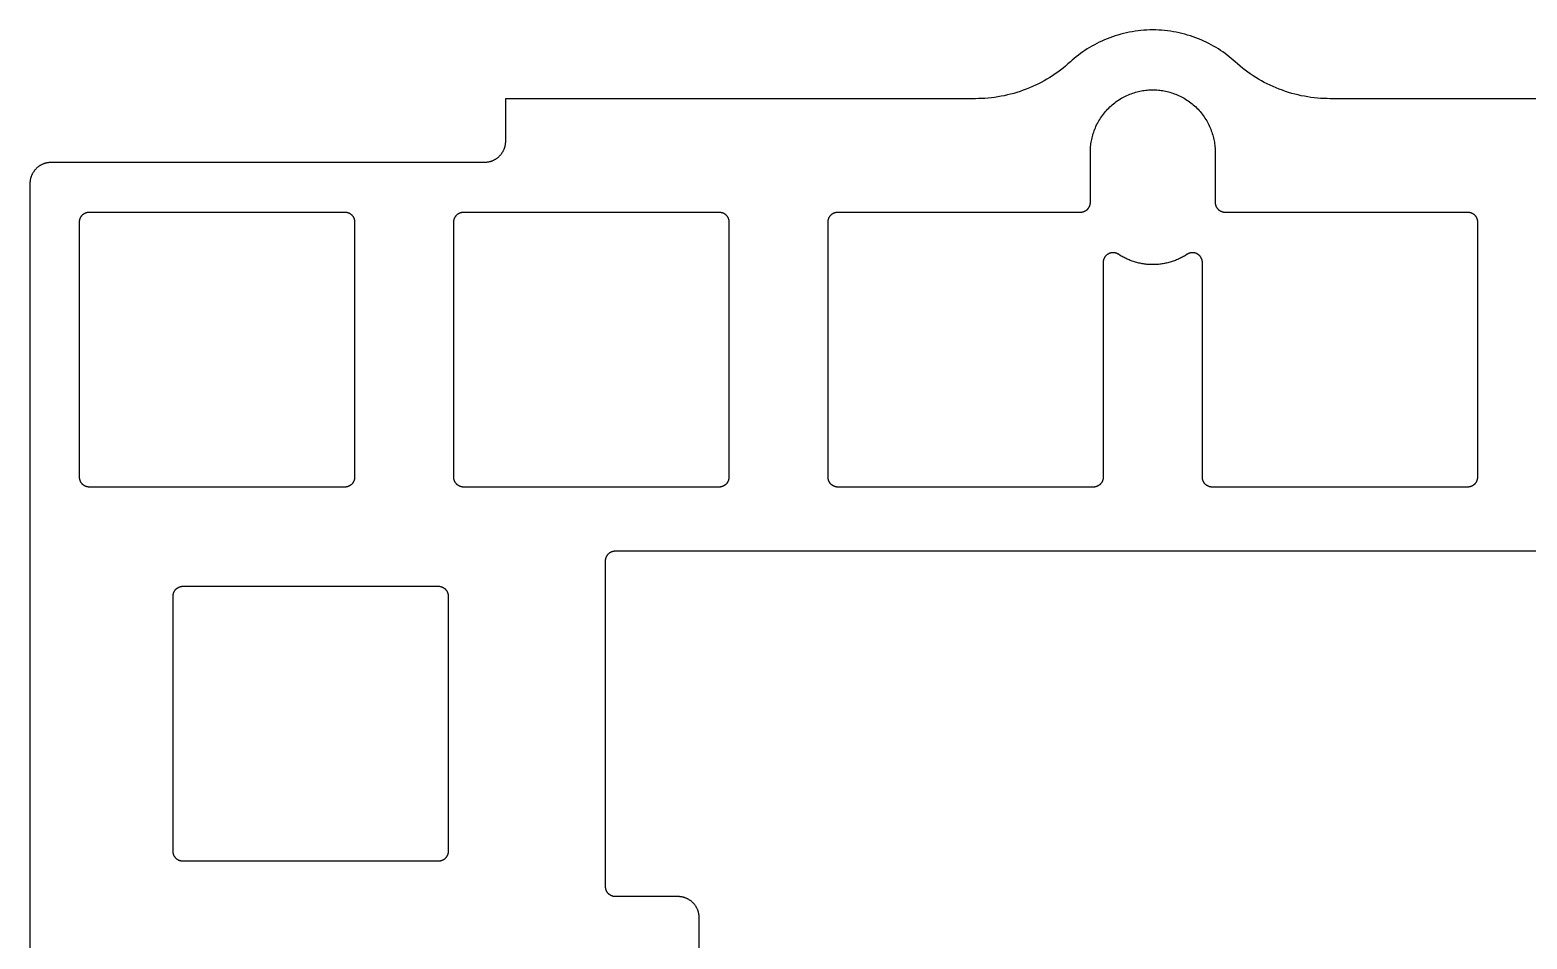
# Model space of a CAD drawing. Header units: millimetres. Extents: x 1057 to 1343, y -204 to -96.
# Drawn here: x 1057.1 to 1133.3, y -141.9 to -95.6 of the extents above; entities that cross this region are included whole.
import ezdxf

# ---------------------------------------------------------------- set-up
doc = ezdxf.new("R2010")
doc.units = ezdxf.units.MM
doc.layers.add('Layer 01', color=18, linetype='Continuous', true_color=0x000000)

msp = doc.modelspace()

# ---------------------------------------------------------------- linework, layer by layer
at = {"layer": 'Layer 01'}
for points in [[(1276.694, -99.125), (1123.306, -99.125), (1123.143, -99.123), (1122.98, -99.118), (1122.817, -99.108), (1122.653, -99.095), (1122.489, -99.078), (1122.325, -99.058), (1122.161, -99.033), (1121.998, -99.005), (1121.835, -98.973), (1121.672, -98.937), (1121.51, -98.897), (1121.348, -98.853), (1121.188, -98.805), (1121.028, -98.754), (1120.87, -98.699), (1120.713, -98.64), (1120.557, -98.578), (1120.403, -98.512), (1120.25, -98.442), (1120.1, -98.369), (1119.951, -98.293), (1119.804, -98.213), (1119.66, -98.13), (1119.517, -98.043), (1119.377, -97.954), (1119.24, -97.862), (1119.105, -97.767), (1118.972, -97.669), (1118.842, -97.568), (1118.715, -97.465), (1118.591, -97.359), (1118.47, -97.251), (1118.372, -97.163), (1118.271, -97.077), (1118.168, -96.992), (1118.062, -96.909), (1117.953, -96.828), (1117.842, -96.748), (1117.728, -96.671), (1117.612, -96.595), (1117.493, -96.522), (1117.372, -96.45), (1117.249, -96.381), (1117.124, -96.315), (1116.996, -96.251), (1116.866, -96.19), (1116.734, -96.131), (1116.6, -96.076), (1116.465, -96.023), (1116.327, -95.973), (1116.188, -95.926), (1116.047, -95.883), (1115.905, -95.842), (1115.761, -95.805), (1115.616, -95.771), (1115.47, -95.741), (1115.323, -95.714), (1115.175, -95.69), (1115.026, -95.67), (1114.877, -95.654), (1114.727, -95.641), (1114.576, -95.632), (1114.426, -95.627), (1114.275, -95.625), (1114.124, -95.627), (1113.974, -95.632), (1113.823, -95.641), (1113.673, -95.654), (1113.524, -95.67), (1113.375, -95.69), (1113.227, -95.714), (1113.08, -95.741), (1112.934, -95.771), (1112.789, -95.805), (1112.645, -95.842), (1112.503, -95.883), (1112.362, -95.926), (1112.223, -95.973), (1112.085, -96.023), (1111.95, -96.076), (1111.816, -96.131), (1111.684, -96.19), (1111.554, -96.251), (1111.426, -96.315), (1111.301, -96.381), (1111.178, -96.45), (1111.057, -96.522), (1110.938, -96.595), (1110.822, -96.671), (1110.708, -96.748), (1110.597, -96.828), (1110.488, -96.909), (1110.382, -96.992), (1110.279, -97.077), (1110.178, -97.163), (1110.08, -97.251), (1109.959, -97.359), (1109.835, -97.465), (1109.708, -97.568), (1109.578, -97.669), (1109.445, -97.767), (1109.31, -97.862), (1109.173, -97.954), (1109.033, -98.043), (1108.89, -98.13), (1108.746, -98.213), (1108.599, -98.293), (1108.45, -98.369), (1108.3, -98.442), (1108.147, -98.512), (1107.993, -98.578), (1107.837, -98.64), (1107.68, -98.699), (1107.522, -98.754), (1107.362, -98.805), (1107.202, -98.853), (1107.04, -98.897), (1106.878, -98.937), (1106.715, -98.973), (1106.552, -99.005), (1106.389, -99.033), (1106.225, -99.058), (1106.061, -99.078), (1105.897, -99.095), (1105.733, -99.108), (1105.57, -99.118), (1105.407, -99.123), (1105.244, -99.125), (1081.325, -99.125)], [(1081.325, -99.125), (1081.325, -101.3), (1081.325, -101.324), (1081.324, -101.348), (1081.323, -101.372), (1081.321, -101.397), (1081.318, -101.421), (1081.315, -101.446), (1081.311, -101.471), (1081.307, -101.496), (1081.302, -101.521), (1081.297, -101.546), (1081.29, -101.571), (1081.284, -101.596), (1081.276, -101.621), (1081.268, -101.646), (1081.259, -101.671), (1081.25, -101.696), (1081.239, -101.72), (1081.229, -101.745), (1081.217, -101.769), (1081.205, -101.794), (1081.192, -101.818), (1081.179, -101.842), (1081.165, -101.865), (1081.15, -101.888), (1081.134, -101.911), (1081.118, -101.934), (1081.102, -101.956), (1081.085, -101.978), (1081.067, -101.999), (1081.048, -102.02), (1081.03, -102.04), (1081.01, -102.06), (1080.99, -102.08), (1080.97, -102.098), (1080.949, -102.117), (1080.928, -102.135), (1080.906, -102.152), (1080.884, -102.168), (1080.861, -102.184), (1080.838, -102.2), (1080.815, -102.215), (1080.792, -102.229), (1080.768, -102.242), (1080.744, -102.255), (1080.719, -102.267), (1080.695, -102.279), (1080.67, -102.289), (1080.646, -102.3), (1080.621, -102.309), (1080.596, -102.318), (1080.571, -102.326), (1080.546, -102.334), (1080.521, -102.34), (1080.496, -102.347), (1080.471, -102.352), (1080.446, -102.357), (1080.421, -102.361), (1080.396, -102.365), (1080.371, -102.368), (1080.347, -102.371), (1080.322, -102.373), (1080.298, -102.374), (1080.274, -102.375), (1080.25, -102.375)], [(1080.25, -102.375), (1058.2, -102.375), (1058.176, -102.375), (1058.152, -102.376), (1058.128, -102.377), (1058.103, -102.379), (1058.079, -102.382), (1058.054, -102.385), (1058.029, -102.389), (1058.004, -102.393), (1057.979, -102.398), (1057.954, -102.403), (1057.929, -102.41), (1057.904, -102.416), (1057.879, -102.424), (1057.854, -102.432), (1057.829, -102.441), (1057.804, -102.45), (1057.78, -102.461), (1057.755, -102.471), (1057.731, -102.483), (1057.706, -102.495), (1057.682, -102.508), (1057.658, -102.521), (1057.635, -102.535), (1057.612, -102.55), (1057.589, -102.566), (1057.566, -102.582), (1057.544, -102.598), (1057.522, -102.615), (1057.501, -102.633), (1057.48, -102.652), (1057.46, -102.67), (1057.44, -102.69), (1057.42, -102.71), (1057.402, -102.73), (1057.383, -102.751), (1057.365, -102.772), (1057.348, -102.794), (1057.332, -102.816), (1057.316, -102.839), (1057.3, -102.862), (1057.285, -102.885), (1057.271, -102.908), (1057.258, -102.932), (1057.245, -102.956), (1057.233, -102.981), (1057.221, -103.005), (1057.211, -103.03), (1057.2, -103.054), (1057.191, -103.079), (1057.182, -103.104), (1057.174, -103.129), (1057.166, -103.154), (1057.16, -103.179), (1057.153, -103.204), (1057.148, -103.229), (1057.143, -103.254), (1057.139, -103.279), (1057.135, -103.304), (1057.132, -103.329), (1057.129, -103.353), (1057.127, -103.378), (1057.126, -103.402), (1057.125, -103.426), (1057.125, -103.45), (1057.125, -196.55)], [(1091.188, -158.3), (1091.188, -140.825), (1091.187, -140.801), (1091.186, -140.777), (1091.185, -140.753), (1091.183, -140.728), (1091.181, -140.704), (1091.178, -140.679), (1091.174, -140.654), (1091.17, -140.629), (1091.165, -140.604), (1091.159, -140.579), (1091.153, -140.554), (1091.146, -140.529), (1091.138, -140.504), (1091.13, -140.479), (1091.122, -140.454), (1091.112, -140.429), (1091.102, -140.405), (1091.091, -140.38), (1091.08, -140.356), (1091.067, -140.331), (1091.055, -140.307), (1091.041, -140.283), (1091.027, -140.26), (1091.012, -140.237), (1090.997, -140.214), (1090.981, -140.191), (1090.964, -140.169), (1090.947, -140.147), (1090.929, -140.126), (1090.911, -140.105), (1090.892, -140.085), (1090.873, -140.065), (1090.853, -140.045), (1090.832, -140.027), (1090.811, -140.008), (1090.79, -139.99), (1090.768, -139.973), (1090.746, -139.957), (1090.724, -139.941), (1090.701, -139.925), (1090.678, -139.91), (1090.654, -139.896), (1090.63, -139.883), (1090.606, -139.87), (1090.582, -139.858), (1090.558, -139.846), (1090.533, -139.836), (1090.508, -139.825), (1090.483, -139.816), (1090.458, -139.807), (1090.433, -139.799), (1090.408, -139.791), (1090.383, -139.785), (1090.358, -139.778), (1090.333, -139.773), (1090.308, -139.768), (1090.283, -139.764), (1090.258, -139.76), (1090.234, -139.757), (1090.209, -139.754), (1090.185, -139.752), (1090.16, -139.751), (1090.136, -139.75), (1090.112, -139.75), (1086.925, -139.75), (1086.914, -139.75), (1086.903, -139.75), (1086.891, -139.749), (1086.88, -139.748), (1086.869, -139.747), (1086.857, -139.745), (1086.846, -139.744), (1086.834, -139.742), (1086.822, -139.739), (1086.811, -139.737), (1086.799, -139.734), (1086.787, -139.731), (1086.776, -139.727), (1086.764, -139.723), (1086.753, -139.719), (1086.741, -139.715), (1086.729, -139.71), (1086.718, -139.705), (1086.707, -139.7), (1086.695, -139.694), (1086.684, -139.688), (1086.673, -139.682), (1086.662, -139.675), (1086.651, -139.668), (1086.641, -139.661), (1086.63, -139.654), (1086.62, -139.646), (1086.61, -139.638), (1086.6, -139.63), (1086.59, -139.621), (1086.581, -139.613), (1086.571, -139.604), (1086.562, -139.594), (1086.554, -139.585), (1086.545, -139.575), (1086.537, -139.565), (1086.529, -139.555), (1086.521, -139.545), (1086.514, -139.534), (1086.507, -139.524), (1086.5, -139.513), (1086.493, -139.502), (1086.487, -139.491), (1086.481, -139.48), (1086.475, -139.468), (1086.47, -139.457), (1086.465, -139.446), (1086.46, -139.434), (1086.456, -139.422), (1086.452, -139.411), (1086.448, -139.399), (1086.444, -139.388), (1086.441, -139.376), (1086.438, -139.364), (1086.436, -139.353), (1086.433, -139.341), (1086.431, -139.329), (1086.43, -139.318), (1086.428, -139.306), (1086.427, -139.295), (1086.426, -139.284), (1086.425, -139.272), (1086.425, -139.261), (1086.425, -139.25), (1086.425, -122.65), (1086.425, -122.639), (1086.425, -122.628), (1086.426, -122.616), (1086.427, -122.605), (1086.428, -122.594), (1086.43, -122.582), (1086.431, -122.571), (1086.433, -122.559), (1086.436, -122.547), (1086.438, -122.536), (1086.441, -122.524), (1086.444, -122.512), (1086.448, -122.501), (1086.452, -122.489), (1086.456, -122.478), (1086.46, -122.466), (1086.465, -122.454), (1086.47, -122.443), (1086.475, -122.432), (1086.481, -122.42), (1086.487, -122.409), (1086.493, -122.398), (1086.5, -122.387), (1086.507, -122.376), (1086.514, -122.366), (1086.521, -122.355), (1086.529, -122.345), (1086.537, -122.335), (1086.545, -122.325), (1086.554, -122.315), (1086.562, -122.306), (1086.571, -122.296), (1086.581, -122.287), (1086.59, -122.279), (1086.6, -122.27), (1086.61, -122.262), (1086.62, -122.254), (1086.63, -122.246), (1086.641, -122.239), (1086.651, -122.232), (1086.662, -122.225), (1086.673, -122.218), (1086.684, -122.212), (1086.695, -122.206), (1086.707, -122.2), (1086.718, -122.195), (1086.729, -122.19), (1086.741, -122.185), (1086.753, -122.181), (1086.764, -122.177), (1086.776, -122.173), (1086.787, -122.169), (1086.799, -122.166), (1086.811, -122.163), (1086.822, -122.161), (1086.834, -122.158), (1086.846, -122.156), (1086.857, -122.155), (1086.869, -122.153), (1086.88, -122.152), (1086.891, -122.151), (1086.903, -122.15), (1086.914, -122.15), (1086.925, -122.15), (1313.075, -122.15)]]:
    msp.add_lwpolyline(points, dxfattribs=at)
for points in [[(1112.526, -107.05), (1112.512, -107.041), (1112.498, -107.033), (1112.484, -107.025), (1112.469, -107.017), (1112.454, -107.01), (1112.439, -107.004), (1112.423, -106.998), (1112.407, -106.992), (1112.391, -106.987), (1112.374, -106.982), (1112.358, -106.978), (1112.341, -106.975), (1112.324, -106.972), (1112.307, -106.97), (1112.29, -106.968), (1112.272, -106.967), (1112.255, -106.967), (1112.238, -106.967), (1112.221, -106.968), (1112.204, -106.969), (1112.187, -106.971), (1112.17, -106.973), (1112.153, -106.976), (1112.136, -106.98), (1112.12, -106.984), (1112.104, -106.989), (1112.088, -106.994), (1112.072, -106.999), (1112.057, -107.005), (1112.042, -107.012), (1112.027, -107.019), (1112.013, -107.026), (1111.999, -107.034), (1111.985, -107.043), (1111.971, -107.052), (1111.958, -107.061), (1111.945, -107.071), (1111.932, -107.081), (1111.919, -107.092), (1111.906, -107.104), (1111.894, -107.115), (1111.882, -107.128), (1111.871, -107.141), (1111.86, -107.154), (1111.85, -107.167), (1111.839, -107.181), (1111.83, -107.196), (1111.821, -107.21), (1111.812, -107.225), (1111.804, -107.24), (1111.797, -107.256), (1111.79, -107.272), (1111.783, -107.288), (1111.777, -107.304), (1111.772, -107.32), (1111.767, -107.336), (1111.763, -107.352), (1111.76, -107.369), (1111.757, -107.385), (1111.754, -107.402), (1111.752, -107.418), (1111.751, -107.434), (1111.75, -107.451), (1111.75, -107.467), (1111.75, -118.4), (1111.75, -118.411), (1111.75, -118.422), (1111.749, -118.434), (1111.748, -118.445), (1111.747, -118.456), (1111.745, -118.468), (1111.744, -118.479), (1111.742, -118.491), (1111.739, -118.503), (1111.737, -118.514), (1111.734, -118.526), (1111.731, -118.538), (1111.727, -118.549), (1111.723, -118.561), (1111.719, -118.572), (1111.715, -118.584), (1111.71, -118.596), (1111.705, -118.607), (1111.7, -118.618), (1111.694, -118.63), (1111.688, -118.641), (1111.682, -118.652), (1111.675, -118.663), (1111.668, -118.674), (1111.661, -118.684), (1111.654, -118.695), (1111.646, -118.705), (1111.638, -118.715), (1111.63, -118.725), (1111.621, -118.735), (1111.613, -118.744), (1111.604, -118.754), (1111.594, -118.763), (1111.585, -118.771), (1111.575, -118.78), (1111.565, -118.788), (1111.555, -118.796), (1111.545, -118.804), (1111.534, -118.811), (1111.524, -118.818), (1111.513, -118.825), (1111.502, -118.832), (1111.491, -118.838), (1111.48, -118.844), (1111.468, -118.85), (1111.457, -118.855), (1111.446, -118.86), (1111.434, -118.865), (1111.422, -118.869), (1111.411, -118.873), (1111.399, -118.877), (1111.388, -118.881), (1111.376, -118.884), (1111.364, -118.887), (1111.353, -118.889), (1111.341, -118.892), (1111.329, -118.894), (1111.318, -118.895), (1111.306, -118.897), (1111.295, -118.898), (1111.284, -118.899), (1111.272, -118.9), (1111.261, -118.9), (1111.25, -118.9), (1098.25, -118.9), (1098.239, -118.9), (1098.228, -118.9), (1098.216, -118.899), (1098.205, -118.898), (1098.194, -118.897), (1098.182, -118.895), (1098.171, -118.894), (1098.159, -118.892), (1098.147, -118.889), (1098.136, -118.887), (1098.124, -118.884), (1098.112, -118.881), (1098.101, -118.877), (1098.089, -118.873), (1098.078, -118.869), (1098.066, -118.865), (1098.054, -118.86), (1098.043, -118.855), (1098.032, -118.85), (1098.02, -118.844), (1098.009, -118.838), (1097.998, -118.832), (1097.987, -118.825), (1097.976, -118.818), (1097.966, -118.811), (1097.955, -118.804), (1097.945, -118.796), (1097.935, -118.788), (1097.925, -118.78), (1097.915, -118.771), (1097.906, -118.763), (1097.896, -118.754), (1097.887, -118.744), (1097.879, -118.735), (1097.87, -118.725), (1097.862, -118.715), (1097.854, -118.705), (1097.846, -118.695), (1097.839, -118.684), (1097.832, -118.674), (1097.825, -118.663), (1097.818, -118.652), (1097.812, -118.641), (1097.806, -118.63), (1097.8, -118.618), (1097.795, -118.607), (1097.79, -118.596), (1097.785, -118.584), (1097.781, -118.572), (1097.777, -118.561), (1097.773, -118.549), (1097.769, -118.538), (1097.766, -118.526), (1097.763, -118.514), (1097.761, -118.503), (1097.758, -118.491), (1097.756, -118.479), (1097.755, -118.468), (1097.753, -118.456), (1097.752, -118.445), (1097.751, -118.434), (1097.75, -118.422), (1097.75, -118.411), (1097.75, -118.4), (1097.75, -105.4), (1097.75, -105.389), (1097.75, -105.378), (1097.751, -105.366), (1097.752, -105.355), (1097.753, -105.344), (1097.755, -105.332), (1097.756, -105.321), (1097.758, -105.309), (1097.761, -105.297), (1097.763, -105.286), (1097.766, -105.274), (1097.769, -105.262), (1097.773, -105.251), (1097.777, -105.239), (1097.781, -105.228), (1097.785, -105.216), (1097.79, -105.204), (1097.795, -105.193), (1097.8, -105.182), (1097.806, -105.17), (1097.812, -105.159), (1097.818, -105.148), (1097.825, -105.137), (1097.832, -105.126), (1097.839, -105.116), (1097.846, -105.105), (1097.854, -105.095), (1097.862, -105.085), (1097.87, -105.075), (1097.879, -105.065), (1097.887, -105.056), (1097.896, -105.046), (1097.906, -105.037), (1097.915, -105.029), (1097.925, -105.02), (1097.935, -105.012), (1097.945, -105.004), (1097.955, -104.996), (1097.966, -104.989), (1097.976, -104.982), (1097.987, -104.975), (1097.998, -104.968), (1098.009, -104.962), (1098.02, -104.956), (1098.032, -104.95), (1098.043, -104.945), (1098.054, -104.94), (1098.066, -104.935), (1098.078, -104.931), (1098.089, -104.927), (1098.101, -104.923), (1098.112, -104.919), (1098.124, -104.916), (1098.136, -104.913), (1098.147, -104.911), (1098.159, -104.908), (1098.171, -104.906), (1098.182, -104.905), (1098.194, -104.903), (1098.205, -104.902), (1098.216, -104.901), (1098.228, -104.9), (1098.239, -104.9), (1098.25, -104.9), (1110.6, -104.9), (1110.612, -104.9), (1110.624, -104.899), (1110.636, -104.899), (1110.648, -104.898), (1110.66, -104.896), (1110.672, -104.895), (1110.685, -104.893), (1110.697, -104.891), (1110.709, -104.888), (1110.721, -104.885), (1110.733, -104.882), (1110.745, -104.879), (1110.756, -104.875), (1110.768, -104.871), (1110.78, -104.867), (1110.791, -104.862), (1110.803, -104.857), (1110.814, -104.852), (1110.825, -104.846), (1110.836, -104.841), (1110.847, -104.835), (1110.858, -104.828), (1110.868, -104.822), (1110.879, -104.815), (1110.889, -104.808), (1110.899, -104.801), (1110.908, -104.794), (1110.918, -104.786), (1110.927, -104.778), (1110.936, -104.77), (1110.945, -104.762), (1110.954, -104.754), (1110.962, -104.745), (1110.97, -104.736), (1110.978, -104.727), (1110.986, -104.718), (1110.994, -104.708), (1111.001, -104.699), (1111.008, -104.689), (1111.015, -104.679), (1111.022, -104.668), (1111.028, -104.658), (1111.035, -104.647), (1111.041, -104.636), (1111.046, -104.625), (1111.052, -104.614), (1111.057, -104.603), (1111.062, -104.591), (1111.067, -104.58), (1111.071, -104.568), (1111.075, -104.556), (1111.079, -104.545), (1111.082, -104.533), (1111.085, -104.521), (1111.088, -104.509), (1111.091, -104.497), (1111.093, -104.485), (1111.095, -104.472), (1111.096, -104.46), (1111.098, -104.448), (1111.099, -104.436), (1111.099, -104.424), (1111.1, -104.412), (1111.1, -104.4), (1111.1, -101.85), (1111.101, -101.78), (1111.103, -101.708), (1111.107, -101.637), (1111.113, -101.565), (1111.12, -101.492), (1111.129, -101.419), (1111.14, -101.346), (1111.153, -101.272), (1111.168, -101.198), (1111.184, -101.124), (1111.202, -101.05), (1111.223, -100.976), (1111.245, -100.902), (1111.269, -100.828), (1111.295, -100.755), (1111.323, -100.681), (1111.353, -100.608), (1111.385, -100.536), (1111.419, -100.463), (1111.455, -100.392), (1111.493, -100.321), (1111.532, -100.251), (1111.574, -100.181), (1111.618, -100.113), (1111.663, -100.045), (1111.71, -99.978), (1111.759, -99.913), (1111.81, -99.849), (1111.863, -99.786), (1111.917, -99.724), (1111.973, -99.664), (1112.03, -99.605), (1112.089, -99.548), (1112.149, -99.492), (1112.211, -99.438), (1112.274, -99.385), (1112.338, -99.334), (1112.403, -99.285), (1112.47, -99.238), (1112.538, -99.193), (1112.606, -99.149), (1112.676, -99.107), (1112.746, -99.068), (1112.817, -99.03), (1112.888, -98.994), (1112.961, -98.96), (1113.033, -98.928), (1113.106, -98.898), (1113.18, -98.87), (1113.253, -98.844), (1113.327, -98.82), (1113.401, -98.798), (1113.475, -98.777), (1113.549, -98.759), (1113.623, -98.743), (1113.697, -98.728), (1113.771, -98.715), (1113.844, -98.704), (1113.917, -98.695), (1113.99, -98.688), (1114.062, -98.682), (1114.133, -98.678), (1114.205, -98.676), (1114.275, -98.675), (1114.345, -98.676), (1114.417, -98.678), (1114.488, -98.682), (1114.56, -98.688), (1114.633, -98.695), (1114.706, -98.704), (1114.779, -98.715), (1114.853, -98.728), (1114.927, -98.743), (1115.001, -98.759), (1115.075, -98.777), (1115.149, -98.798), (1115.223, -98.82), (1115.297, -98.844), (1115.37, -98.87), (1115.444, -98.898), (1115.517, -98.928), (1115.589, -98.96), (1115.662, -98.994), (1115.733, -99.03), (1115.804, -99.068), (1115.874, -99.107), (1115.944, -99.149), (1116.012, -99.193), (1116.08, -99.238), (1116.147, -99.285), (1116.212, -99.334), (1116.276, -99.385), (1116.339, -99.438), (1116.401, -99.492), (1116.461, -99.548), (1116.52, -99.605), (1116.577, -99.664), (1116.633, -99.724), (1116.687, -99.786), (1116.74, -99.849), (1116.791, -99.913), (1116.84, -99.978), (1116.887, -100.045), (1116.932, -100.113), (1116.976, -100.181), (1117.018, -100.251), (1117.057, -100.321), (1117.095, -100.392), (1117.131, -100.463), (1117.165, -100.536), (1117.197, -100.608), (1117.227, -100.681), (1117.255, -100.755), (1117.281, -100.828), (1117.305, -100.902), (1117.327, -100.976), (1117.348, -101.05), (1117.366, -101.124), (1117.382, -101.198), (1117.397, -101.272), (1117.41, -101.346), (1117.421, -101.419), (1117.43, -101.492), (1117.437, -101.565), (1117.443, -101.637), (1117.447, -101.708), (1117.449, -101.78), (1117.45, -101.85), (1117.45, -104.4), (1117.45, -104.411), (1117.45, -104.422), (1117.451, -104.434), (1117.452, -104.445), (1117.453, -104.456), (1117.455, -104.468), (1117.456, -104.479), (1117.458, -104.491), (1117.461, -104.503), (1117.463, -104.514), (1117.466, -104.526), (1117.469, -104.538), (1117.473, -104.549), (1117.477, -104.561), (1117.481, -104.572), (1117.485, -104.584), (1117.49, -104.596), (1117.495, -104.607), (1117.5, -104.618), (1117.506, -104.63), (1117.512, -104.641), (1117.518, -104.652), (1117.525, -104.663), (1117.532, -104.674), (1117.539, -104.684), (1117.546, -104.695), (1117.554, -104.705), (1117.562, -104.715), (1117.57, -104.725), (1117.579, -104.735), (1117.587, -104.744), (1117.596, -104.754), (1117.606, -104.763), (1117.615, -104.771), (1117.625, -104.78), (1117.635, -104.788), (1117.645, -104.796), (1117.655, -104.804), (1117.666, -104.811), (1117.676, -104.818), (1117.687, -104.825), (1117.698, -104.832), (1117.709, -104.838), (1117.72, -104.844), (1117.732, -104.85), (1117.743, -104.855), (1117.754, -104.86), (1117.766, -104.865), (1117.778, -104.869), (1117.789, -104.873), (1117.801, -104.877), (1117.812, -104.881), (1117.824, -104.884), (1117.836, -104.887), (1117.847, -104.889), (1117.859, -104.892), (1117.871, -104.894), (1117.882, -104.895), (1117.894, -104.897), (1117.905, -104.898), (1117.916, -104.899), (1117.928, -104.9), (1117.939, -104.9), (1117.95, -104.9), (1130.3, -104.9), (1130.311, -104.9), (1130.322, -104.9), (1130.334, -104.901), (1130.345, -104.902), (1130.356, -104.903), (1130.368, -104.905), (1130.379, -104.906), (1130.391, -104.908), (1130.403, -104.911), (1130.414, -104.913), (1130.426, -104.916), (1130.438, -104.919), (1130.449, -104.923), (1130.461, -104.927), (1130.472, -104.931), (1130.484, -104.935), (1130.496, -104.94), (1130.507, -104.945), (1130.518, -104.95), (1130.53, -104.956), (1130.541, -104.962), (1130.552, -104.968), (1130.563, -104.975), (1130.574, -104.982), (1130.584, -104.989), (1130.595, -104.996), (1130.605, -105.004), (1130.615, -105.012), (1130.625, -105.02), (1130.635, -105.029), (1130.644, -105.037), (1130.654, -105.046), (1130.663, -105.056), (1130.671, -105.065), (1130.68, -105.075), (1130.688, -105.085), (1130.696, -105.095), (1130.704, -105.105), (1130.711, -105.116), (1130.718, -105.126), (1130.725, -105.137), (1130.732, -105.148), (1130.738, -105.159), (1130.744, -105.17), (1130.75, -105.182), (1130.755, -105.193), (1130.76, -105.204), (1130.765, -105.216), (1130.769, -105.228), (1130.773, -105.239), (1130.777, -105.251), (1130.781, -105.262), (1130.784, -105.274), (1130.787, -105.286), (1130.789, -105.297), (1130.792, -105.309), (1130.794, -105.321), (1130.795, -105.332), (1130.797, -105.344), (1130.798, -105.355), (1130.799, -105.366), (1130.8, -105.378), (1130.8, -105.389), (1130.8, -105.4), (1130.8, -118.4), (1130.8, -118.411), (1130.8, -118.422), (1130.799, -118.434), (1130.798, -118.445), (1130.797, -118.456), (1130.795, -118.468), (1130.794, -118.479), (1130.792, -118.491), (1130.789, -118.503), (1130.787, -118.514), (1130.784, -118.526), (1130.781, -118.538), (1130.777, -118.549), (1130.773, -118.561), (1130.769, -118.572), (1130.765, -118.584), (1130.76, -118.596), (1130.755, -118.607), (1130.75, -118.618), (1130.744, -118.63), (1130.738, -118.641), (1130.732, -118.652), (1130.725, -118.663), (1130.718, -118.674), (1130.711, -118.684), (1130.704, -118.695), (1130.696, -118.705), (1130.688, -118.715), (1130.68, -118.725), (1130.671, -118.735), (1130.663, -118.744), (1130.654, -118.754), (1130.644, -118.763), (1130.635, -118.771), (1130.625, -118.78), (1130.615, -118.788), (1130.605, -118.796), (1130.595, -118.804), (1130.584, -118.811), (1130.574, -118.818), (1130.563, -118.825), (1130.552, -118.832), (1130.541, -118.838), (1130.53, -118.844), (1130.518, -118.85), (1130.507, -118.855), (1130.496, -118.86), (1130.484, -118.865), (1130.472, -118.869), (1130.461, -118.873), (1130.449, -118.877), (1130.438, -118.881), (1130.426, -118.884), (1130.414, -118.887), (1130.403, -118.889), (1130.391, -118.892), (1130.379, -118.894), (1130.368, -118.895), (1130.356, -118.897), (1130.345, -118.898), (1130.334, -118.899), (1130.322, -118.9), (1130.311, -118.9), (1130.3, -118.9), (1117.3, -118.9), (1117.289, -118.9), (1117.278, -118.9), (1117.266, -118.899), (1117.255, -118.898), (1117.244, -118.897), (1117.232, -118.895), (1117.221, -118.894), (1117.209, -118.892), (1117.197, -118.889), (1117.186, -118.887), (1117.174, -118.884), (1117.162, -118.881), (1117.151, -118.877), (1117.139, -118.873), (1117.128, -118.869), (1117.116, -118.865), (1117.104, -118.86), (1117.093, -118.855), (1117.082, -118.85), (1117.07, -118.844), (1117.059, -118.838), (1117.048, -118.832), (1117.037, -118.825), (1117.026, -118.818), (1117.016, -118.811), (1117.005, -118.804), (1116.995, -118.796), (1116.985, -118.788), (1116.975, -118.78), (1116.965, -118.771), (1116.956, -118.763), (1116.946, -118.754), (1116.937, -118.744), (1116.929, -118.735), (1116.92, -118.725), (1116.912, -118.715), (1116.904, -118.705), (1116.896, -118.695), (1116.889, -118.684), (1116.882, -118.674), (1116.875, -118.663), (1116.868, -118.652), (1116.862, -118.641), (1116.856, -118.63), (1116.85, -118.618), (1116.845, -118.607), (1116.84, -118.596), (1116.835, -118.584), (1116.831, -118.572), (1116.827, -118.561), (1116.823, -118.549), (1116.819, -118.538), (1116.816, -118.526), (1116.813, -118.514), (1116.811, -118.503), (1116.808, -118.491), (1116.806, -118.479), (1116.805, -118.468), (1116.803, -118.456), (1116.802, -118.445), (1116.801, -118.434), (1116.8, -118.422), (1116.8, -118.411), (1116.8, -118.4), (1116.8, -107.467), (1116.8, -107.451), (1116.799, -107.434), (1116.798, -107.418), (1116.796, -107.402), (1116.793, -107.385), (1116.79, -107.369), (1116.787, -107.352), (1116.783, -107.336), (1116.778, -107.32), (1116.773, -107.304), (1116.767, -107.288), (1116.76, -107.272), (1116.753, -107.256), (1116.746, -107.24), (1116.738, -107.225), (1116.729, -107.21), (1116.72, -107.196), (1116.711, -107.181), (1116.7, -107.167), (1116.69, -107.154), (1116.679, -107.141), (1116.668, -107.128), (1116.656, -107.115), (1116.644, -107.104), (1116.631, -107.092), (1116.618, -107.081), (1116.605, -107.071), (1116.592, -107.061), (1116.579, -107.052), (1116.565, -107.043), (1116.551, -107.034), (1116.537, -107.026), (1116.523, -107.019), (1116.508, -107.012), (1116.493, -107.005), (1116.478, -106.999), (1116.462, -106.994), (1116.446, -106.989), (1116.43, -106.984), (1116.414, -106.98), (1116.397, -106.976), (1116.38, -106.973), (1116.363, -106.971), (1116.346, -106.969), (1116.329, -106.968), (1116.312, -106.967), (1116.295, -106.967), (1116.278, -106.967), (1116.26, -106.968), (1116.243, -106.97), (1116.226, -106.972), (1116.209, -106.975), (1116.192, -106.978), (1116.176, -106.982), (1116.159, -106.987), (1116.143, -106.992), (1116.127, -106.998), (1116.111, -107.004), (1116.096, -107.01), (1116.081, -107.017), (1116.066, -107.025), (1116.052, -107.033), (1116.038, -107.041), (1116.024, -107.05), (1115.932, -107.108), (1115.884, -107.137), (1115.836, -107.165), (1115.787, -107.192), (1115.738, -107.218), (1115.687, -107.244), (1115.636, -107.268), (1115.585, -107.292), (1115.533, -107.315), (1115.48, -107.338), (1115.426, -107.359), (1115.373, -107.379), (1115.318, -107.399), (1115.263, -107.417), (1115.208, -107.435), (1115.152, -107.452), (1115.095, -107.467), (1115.038, -107.482), (1114.981, -107.495), (1114.924, -107.508), (1114.866, -107.52), (1114.808, -107.53), (1114.749, -107.539), (1114.69, -107.548), (1114.631, -107.555), (1114.572, -107.561), (1114.513, -107.566), (1114.454, -107.57), (1114.394, -107.573), (1114.335, -107.574), (1114.275, -107.575), (1114.215, -107.574), (1114.156, -107.573), (1114.096, -107.57), (1114.037, -107.566), (1113.978, -107.561), (1113.919, -107.555), (1113.86, -107.548), (1113.801, -107.539), (1113.742, -107.53), (1113.684, -107.52), (1113.626, -107.508), (1113.569, -107.495), (1113.512, -107.482), (1113.455, -107.467), (1113.398, -107.452), (1113.342, -107.435), (1113.287, -107.417), (1113.232, -107.399), (1113.177, -107.379), (1113.124, -107.359), (1113.07, -107.338), (1113.017, -107.315), (1112.965, -107.292), (1112.914, -107.268), (1112.863, -107.244), (1112.812, -107.218), (1112.763, -107.192), (1112.714, -107.165), (1112.666, -107.137), (1112.618, -107.108)], [(1059.65, -105.4), (1059.65, -105.389), (1059.65, -105.378), (1059.651, -105.366), (1059.652, -105.355), (1059.653, -105.344), (1059.655, -105.332), (1059.656, -105.321), (1059.658, -105.309), (1059.661, -105.297), (1059.663, -105.286), (1059.666, -105.274), (1059.669, -105.262), (1059.673, -105.251), (1059.677, -105.239), (1059.681, -105.228), (1059.685, -105.216), (1059.69, -105.204), (1059.695, -105.193), (1059.7, -105.182), (1059.706, -105.17), (1059.712, -105.159), (1059.718, -105.148), (1059.725, -105.137), (1059.732, -105.126), (1059.739, -105.116), (1059.746, -105.105), (1059.754, -105.095), (1059.762, -105.085), (1059.77, -105.075), (1059.779, -105.065), (1059.787, -105.056), (1059.796, -105.046), (1059.806, -105.037), (1059.815, -105.029), (1059.825, -105.02), (1059.835, -105.012), (1059.845, -105.004), (1059.855, -104.996), (1059.866, -104.989), (1059.876, -104.982), (1059.887, -104.975), (1059.898, -104.968), (1059.909, -104.962), (1059.92, -104.956), (1059.932, -104.95), (1059.943, -104.945), (1059.954, -104.94), (1059.966, -104.935), (1059.978, -104.931), (1059.989, -104.927), (1060.001, -104.923), (1060.012, -104.919), (1060.024, -104.916), (1060.036, -104.913), (1060.047, -104.911), (1060.059, -104.908), (1060.071, -104.906), (1060.082, -104.905), (1060.094, -104.903), (1060.105, -104.902), (1060.116, -104.901), (1060.128, -104.9), (1060.139, -104.9), (1060.15, -104.9), (1073.15, -104.9), (1073.161, -104.9), (1073.172, -104.9), (1073.184, -104.901), (1073.195, -104.902), (1073.206, -104.903), (1073.218, -104.905), (1073.229, -104.906), (1073.241, -104.908), (1073.253, -104.911), (1073.264, -104.913), (1073.276, -104.916), (1073.288, -104.919), (1073.299, -104.923), (1073.311, -104.927), (1073.322, -104.931), (1073.334, -104.935), (1073.346, -104.94), (1073.357, -104.945), (1073.368, -104.95), (1073.38, -104.956), (1073.391, -104.962), (1073.402, -104.968), (1073.413, -104.975), (1073.424, -104.982), (1073.434, -104.989), (1073.445, -104.996), (1073.455, -105.004), (1073.465, -105.012), (1073.475, -105.02), (1073.485, -105.029), (1073.494, -105.037), (1073.504, -105.046), (1073.513, -105.056), (1073.521, -105.065), (1073.53, -105.075), (1073.538, -105.085), (1073.546, -105.095), (1073.554, -105.105), (1073.561, -105.116), (1073.568, -105.126), (1073.575, -105.137), (1073.582, -105.148), (1073.588, -105.159), (1073.594, -105.17), (1073.6, -105.182), (1073.605, -105.193), (1073.61, -105.204), (1073.615, -105.216), (1073.619, -105.228), (1073.623, -105.239), (1073.627, -105.251), (1073.631, -105.262), (1073.634, -105.274), (1073.637, -105.286), (1073.639, -105.297), (1073.642, -105.309), (1073.644, -105.321), (1073.645, -105.332), (1073.647, -105.344), (1073.648, -105.355), (1073.649, -105.366), (1073.65, -105.378), (1073.65, -105.389), (1073.65, -105.4), (1073.65, -118.4), (1073.65, -118.411), (1073.65, -118.422), (1073.649, -118.434), (1073.648, -118.445), (1073.647, -118.456), (1073.645, -118.468), (1073.644, -118.479), (1073.642, -118.491), (1073.639, -118.503), (1073.637, -118.514), (1073.634, -118.526), (1073.631, -118.538), (1073.627, -118.549), (1073.623, -118.561), (1073.619, -118.572), (1073.615, -118.584), (1073.61, -118.596), (1073.605, -118.607), (1073.6, -118.618), (1073.594, -118.63), (1073.588, -118.641), (1073.582, -118.652), (1073.575, -118.663), (1073.568, -118.674), (1073.561, -118.684), (1073.554, -118.695), (1073.546, -118.705), (1073.538, -118.715), (1073.53, -118.725), (1073.521, -118.735), (1073.513, -118.744), (1073.504, -118.754), (1073.494, -118.763), (1073.485, -118.771), (1073.475, -118.78), (1073.465, -118.788), (1073.455, -118.796), (1073.445, -118.804), (1073.434, -118.811), (1073.424, -118.818), (1073.413, -118.825), (1073.402, -118.832), (1073.391, -118.838), (1073.38, -118.844), (1073.368, -118.85), (1073.357, -118.855), (1073.346, -118.86), (1073.334, -118.865), (1073.322, -118.869), (1073.311, -118.873), (1073.299, -118.877), (1073.288, -118.881), (1073.276, -118.884), (1073.264, -118.887), (1073.253, -118.889), (1073.241, -118.892), (1073.229, -118.894), (1073.218, -118.895), (1073.206, -118.897), (1073.195, -118.898), (1073.184, -118.899), (1073.172, -118.9), (1073.161, -118.9), (1073.15, -118.9), (1060.15, -118.9), (1060.139, -118.9), (1060.128, -118.9), (1060.116, -118.899), (1060.105, -118.898), (1060.094, -118.897), (1060.082, -118.895), (1060.071, -118.894), (1060.059, -118.892), (1060.047, -118.889), (1060.036, -118.887), (1060.024, -118.884), (1060.012, -118.881), (1060.001, -118.877), (1059.989, -118.873), (1059.978, -118.869), (1059.966, -118.865), (1059.954, -118.86), (1059.943, -118.855), (1059.932, -118.85), (1059.92, -118.844), (1059.909, -118.838), (1059.898, -118.832), (1059.887, -118.825), (1059.876, -118.818), (1059.866, -118.811), (1059.855, -118.804), (1059.845, -118.796), (1059.835, -118.788), (1059.825, -118.78), (1059.815, -118.771), (1059.806, -118.763), (1059.796, -118.754), (1059.787, -118.744), (1059.779, -118.735), (1059.77, -118.725), (1059.762, -118.715), (1059.754, -118.705), (1059.746, -118.695), (1059.739, -118.684), (1059.732, -118.674), (1059.725, -118.663), (1059.718, -118.652), (1059.712, -118.641), (1059.706, -118.63), (1059.7, -118.618), (1059.695, -118.607), (1059.69, -118.596), (1059.685, -118.584), (1059.681, -118.572), (1059.677, -118.561), (1059.673, -118.549), (1059.669, -118.538), (1059.666, -118.526), (1059.663, -118.514), (1059.661, -118.503), (1059.658, -118.491), (1059.656, -118.479), (1059.655, -118.468), (1059.653, -118.456), (1059.652, -118.445), (1059.651, -118.434), (1059.65, -118.422), (1059.65, -118.411), (1059.65, -118.4)], [(1078.7, -105.4), (1078.7, -105.389), (1078.7, -105.378), (1078.701, -105.366), (1078.702, -105.355), (1078.703, -105.344), (1078.705, -105.332), (1078.706, -105.321), (1078.708, -105.309), (1078.711, -105.297), (1078.713, -105.286), (1078.716, -105.274), (1078.719, -105.262), (1078.723, -105.251), (1078.727, -105.239), (1078.731, -105.228), (1078.735, -105.216), (1078.74, -105.204), (1078.745, -105.193), (1078.75, -105.182), (1078.756, -105.17), (1078.762, -105.159), (1078.768, -105.148), (1078.775, -105.137), (1078.782, -105.126), (1078.789, -105.116), (1078.796, -105.105), (1078.804, -105.095), (1078.812, -105.085), (1078.82, -105.075), (1078.829, -105.065), (1078.837, -105.056), (1078.846, -105.046), (1078.856, -105.037), (1078.865, -105.029), (1078.875, -105.02), (1078.885, -105.012), (1078.895, -105.004), (1078.905, -104.996), (1078.916, -104.989), (1078.926, -104.982), (1078.937, -104.975), (1078.948, -104.968), (1078.959, -104.962), (1078.97, -104.956), (1078.982, -104.95), (1078.993, -104.945), (1079.004, -104.94), (1079.016, -104.935), (1079.028, -104.931), (1079.039, -104.927), (1079.051, -104.923), (1079.062, -104.919), (1079.074, -104.916), (1079.086, -104.913), (1079.097, -104.911), (1079.109, -104.908), (1079.121, -104.906), (1079.132, -104.905), (1079.144, -104.903), (1079.155, -104.902), (1079.166, -104.901), (1079.178, -104.9), (1079.189, -104.9), (1079.2, -104.9), (1092.2, -104.9), (1092.211, -104.9), (1092.222, -104.9), (1092.234, -104.901), (1092.245, -104.902), (1092.256, -104.903), (1092.268, -104.905), (1092.279, -104.906), (1092.291, -104.908), (1092.303, -104.911), (1092.314, -104.913), (1092.326, -104.916), (1092.338, -104.919), (1092.349, -104.923), (1092.361, -104.927), (1092.372, -104.931), (1092.384, -104.935), (1092.396, -104.94), (1092.407, -104.945), (1092.418, -104.95), (1092.43, -104.956), (1092.441, -104.962), (1092.452, -104.968), (1092.463, -104.975), (1092.474, -104.982), (1092.484, -104.989), (1092.495, -104.996), (1092.505, -105.004), (1092.515, -105.012), (1092.525, -105.02), (1092.535, -105.029), (1092.544, -105.037), (1092.554, -105.046), (1092.563, -105.056), (1092.571, -105.065), (1092.58, -105.075), (1092.588, -105.085), (1092.596, -105.095), (1092.604, -105.105), (1092.611, -105.116), (1092.618, -105.126), (1092.625, -105.137), (1092.632, -105.148), (1092.638, -105.159), (1092.644, -105.17), (1092.65, -105.182), (1092.655, -105.193), (1092.66, -105.204), (1092.665, -105.216), (1092.669, -105.228), (1092.673, -105.239), (1092.677, -105.251), (1092.681, -105.262), (1092.684, -105.274), (1092.687, -105.286), (1092.689, -105.297), (1092.692, -105.309), (1092.694, -105.321), (1092.695, -105.332), (1092.697, -105.344), (1092.698, -105.355), (1092.699, -105.366), (1092.7, -105.378), (1092.7, -105.389), (1092.7, -105.4), (1092.7, -118.4), (1092.7, -118.411), (1092.7, -118.422), (1092.699, -118.434), (1092.698, -118.445), (1092.697, -118.456), (1092.695, -118.468), (1092.694, -118.479), (1092.692, -118.491), (1092.689, -118.503), (1092.687, -118.514), (1092.684, -118.526), (1092.681, -118.538), (1092.677, -118.549), (1092.673, -118.561), (1092.669, -118.572), (1092.665, -118.584), (1092.66, -118.596), (1092.655, -118.607), (1092.65, -118.618), (1092.644, -118.63), (1092.638, -118.641), (1092.632, -118.652), (1092.625, -118.663), (1092.618, -118.674), (1092.611, -118.684), (1092.604, -118.695), (1092.596, -118.705), (1092.588, -118.715), (1092.58, -118.725), (1092.571, -118.735), (1092.563, -118.744), (1092.554, -118.754), (1092.544, -118.763), (1092.535, -118.771), (1092.525, -118.78), (1092.515, -118.788), (1092.505, -118.796), (1092.495, -118.804), (1092.484, -118.811), (1092.474, -118.818), (1092.463, -118.825), (1092.452, -118.832), (1092.441, -118.838), (1092.43, -118.844), (1092.418, -118.85), (1092.407, -118.855), (1092.396, -118.86), (1092.384, -118.865), (1092.372, -118.869), (1092.361, -118.873), (1092.349, -118.877), (1092.338, -118.881), (1092.326, -118.884), (1092.314, -118.887), (1092.303, -118.889), (1092.291, -118.892), (1092.279, -118.894), (1092.268, -118.895), (1092.256, -118.897), (1092.245, -118.898), (1092.234, -118.899), (1092.222, -118.9), (1092.211, -118.9), (1092.2, -118.9), (1079.2, -118.9), (1079.189, -118.9), (1079.178, -118.9), (1079.166, -118.899), (1079.155, -118.898), (1079.144, -118.897), (1079.132, -118.895), (1079.121, -118.894), (1079.109, -118.892), (1079.097, -118.889), (1079.086, -118.887), (1079.074, -118.884), (1079.062, -118.881), (1079.051, -118.877), (1079.039, -118.873), (1079.028, -118.869), (1079.016, -118.865), (1079.004, -118.86), (1078.993, -118.855), (1078.982, -118.85), (1078.97, -118.844), (1078.959, -118.838), (1078.948, -118.832), (1078.937, -118.825), (1078.926, -118.818), (1078.916, -118.811), (1078.905, -118.804), (1078.895, -118.796), (1078.885, -118.788), (1078.875, -118.78), (1078.865, -118.771), (1078.856, -118.763), (1078.846, -118.754), (1078.837, -118.744), (1078.829, -118.735), (1078.82, -118.725), (1078.812, -118.715), (1078.804, -118.705), (1078.796, -118.695), (1078.789, -118.684), (1078.782, -118.674), (1078.775, -118.663), (1078.768, -118.652), (1078.762, -118.641), (1078.756, -118.63), (1078.75, -118.618), (1078.745, -118.607), (1078.74, -118.596), (1078.735, -118.584), (1078.731, -118.572), (1078.727, -118.561), (1078.723, -118.549), (1078.719, -118.538), (1078.716, -118.526), (1078.713, -118.514), (1078.711, -118.503), (1078.708, -118.491), (1078.706, -118.479), (1078.705, -118.468), (1078.703, -118.456), (1078.702, -118.445), (1078.701, -118.434), (1078.7, -118.422), (1078.7, -118.411), (1078.7, -118.4)], [(1064.412, -124.45), (1064.413, -124.439), (1064.413, -124.428), (1064.414, -124.416), (1064.415, -124.405), (1064.416, -124.394), (1064.417, -124.382), (1064.419, -124.371), (1064.421, -124.359), (1064.423, -124.347), (1064.426, -124.336), (1064.429, -124.324), (1064.432, -124.312), (1064.435, -124.301), (1064.439, -124.289), (1064.443, -124.278), (1064.448, -124.266), (1064.452, -124.254), (1064.457, -124.243), (1064.463, -124.232), (1064.468, -124.22), (1064.474, -124.209), (1064.481, -124.198), (1064.487, -124.187), (1064.494, -124.176), (1064.501, -124.166), (1064.509, -124.155), (1064.516, -124.145), (1064.524, -124.135), (1064.533, -124.125), (1064.541, -124.115), (1064.55, -124.106), (1064.559, -124.096), (1064.568, -124.087), (1064.578, -124.079), (1064.587, -124.07), (1064.597, -124.062), (1064.607, -124.054), (1064.618, -124.046), (1064.628, -124.039), (1064.639, -124.032), (1064.65, -124.025), (1064.661, -124.018), (1064.672, -124.012), (1064.683, -124.006), (1064.694, -124), (1064.705, -123.995), (1064.717, -123.99), (1064.728, -123.985), (1064.74, -123.981), (1064.752, -123.977), (1064.763, -123.973), (1064.775, -123.969), (1064.787, -123.966), (1064.798, -123.963), (1064.81, -123.961), (1064.822, -123.958), (1064.833, -123.956), (1064.845, -123.955), (1064.856, -123.953), (1064.868, -123.952), (1064.879, -123.951), (1064.89, -123.95), (1064.901, -123.95), (1064.912, -123.95), (1077.912, -123.95), (1077.924, -123.95), (1077.935, -123.95), (1077.946, -123.951), (1077.957, -123.952), (1077.969, -123.953), (1077.98, -123.955), (1077.992, -123.956), (1078.003, -123.958), (1078.015, -123.961), (1078.027, -123.963), (1078.038, -123.966), (1078.05, -123.969), (1078.062, -123.973), (1078.073, -123.977), (1078.085, -123.981), (1078.097, -123.985), (1078.108, -123.99), (1078.12, -123.995), (1078.131, -124), (1078.142, -124.006), (1078.153, -124.012), (1078.164, -124.018), (1078.175, -124.025), (1078.186, -124.032), (1078.197, -124.039), (1078.207, -124.046), (1078.218, -124.054), (1078.228, -124.062), (1078.238, -124.07), (1078.247, -124.079), (1078.257, -124.087), (1078.266, -124.096), (1078.275, -124.106), (1078.284, -124.115), (1078.292, -124.125), (1078.301, -124.135), (1078.309, -124.145), (1078.316, -124.155), (1078.324, -124.166), (1078.331, -124.176), (1078.338, -124.187), (1078.344, -124.198), (1078.351, -124.209), (1078.357, -124.22), (1078.362, -124.232), (1078.368, -124.243), (1078.373, -124.254), (1078.377, -124.266), (1078.382, -124.278), (1078.386, -124.289), (1078.39, -124.301), (1078.393, -124.312), (1078.396, -124.324), (1078.399, -124.336), (1078.402, -124.347), (1078.404, -124.359), (1078.406, -124.371), (1078.408, -124.382), (1078.409, -124.394), (1078.41, -124.405), (1078.411, -124.416), (1078.412, -124.428), (1078.412, -124.439), (1078.412, -124.45), (1078.412, -137.45), (1078.412, -137.461), (1078.412, -137.472), (1078.411, -137.484), (1078.41, -137.495), (1078.409, -137.506), (1078.408, -137.518), (1078.406, -137.529), (1078.404, -137.541), (1078.402, -137.553), (1078.399, -137.564), (1078.396, -137.576), (1078.393, -137.588), (1078.39, -137.599), (1078.386, -137.611), (1078.382, -137.622), (1078.377, -137.634), (1078.373, -137.646), (1078.368, -137.657), (1078.362, -137.668), (1078.357, -137.68), (1078.351, -137.691), (1078.344, -137.702), (1078.338, -137.713), (1078.331, -137.724), (1078.324, -137.734), (1078.316, -137.745), (1078.309, -137.755), (1078.301, -137.765), (1078.292, -137.775), (1078.284, -137.785), (1078.275, -137.794), (1078.266, -137.804), (1078.257, -137.813), (1078.247, -137.821), (1078.238, -137.83), (1078.228, -137.838), (1078.218, -137.846), (1078.207, -137.854), (1078.197, -137.861), (1078.186, -137.868), (1078.175, -137.875), (1078.164, -137.882), (1078.153, -137.888), (1078.142, -137.894), (1078.131, -137.9), (1078.12, -137.905), (1078.108, -137.91), (1078.097, -137.915), (1078.085, -137.919), (1078.073, -137.923), (1078.062, -137.927), (1078.05, -137.931), (1078.038, -137.934), (1078.027, -137.937), (1078.015, -137.939), (1078.003, -137.942), (1077.992, -137.944), (1077.98, -137.945), (1077.969, -137.947), (1077.957, -137.948), (1077.946, -137.949), (1077.935, -137.95), (1077.924, -137.95), (1077.912, -137.95), (1064.912, -137.95), (1064.901, -137.95), (1064.89, -137.95), (1064.879, -137.949), (1064.868, -137.948), (1064.856, -137.947), (1064.845, -137.945), (1064.833, -137.944), (1064.822, -137.942), (1064.81, -137.939), (1064.798, -137.937), (1064.787, -137.934), (1064.775, -137.931), (1064.763, -137.927), (1064.752, -137.923), (1064.74, -137.919), (1064.728, -137.915), (1064.717, -137.91), (1064.705, -137.905), (1064.694, -137.9), (1064.683, -137.894), (1064.672, -137.888), (1064.661, -137.882), (1064.65, -137.875), (1064.639, -137.868), (1064.628, -137.861), (1064.618, -137.854), (1064.607, -137.846), (1064.597, -137.838), (1064.587, -137.83), (1064.578, -137.821), (1064.568, -137.813), (1064.559, -137.804), (1064.55, -137.794), (1064.541, -137.785), (1064.533, -137.775), (1064.524, -137.765), (1064.516, -137.755), (1064.509, -137.745), (1064.501, -137.734), (1064.494, -137.724), (1064.487, -137.713), (1064.481, -137.702), (1064.474, -137.691), (1064.468, -137.68), (1064.463, -137.668), (1064.457, -137.657), (1064.452, -137.646), (1064.448, -137.634), (1064.443, -137.622), (1064.439, -137.611), (1064.435, -137.599), (1064.432, -137.588), (1064.429, -137.576), (1064.426, -137.564), (1064.423, -137.553), (1064.421, -137.541), (1064.419, -137.529), (1064.417, -137.518), (1064.416, -137.506), (1064.415, -137.495), (1064.414, -137.484), (1064.413, -137.472), (1064.413, -137.461), (1064.412, -137.45)]]:
    msp.add_lwpolyline(points, close=True, dxfattribs=at)

doc.saveas('drawing.dxf')
